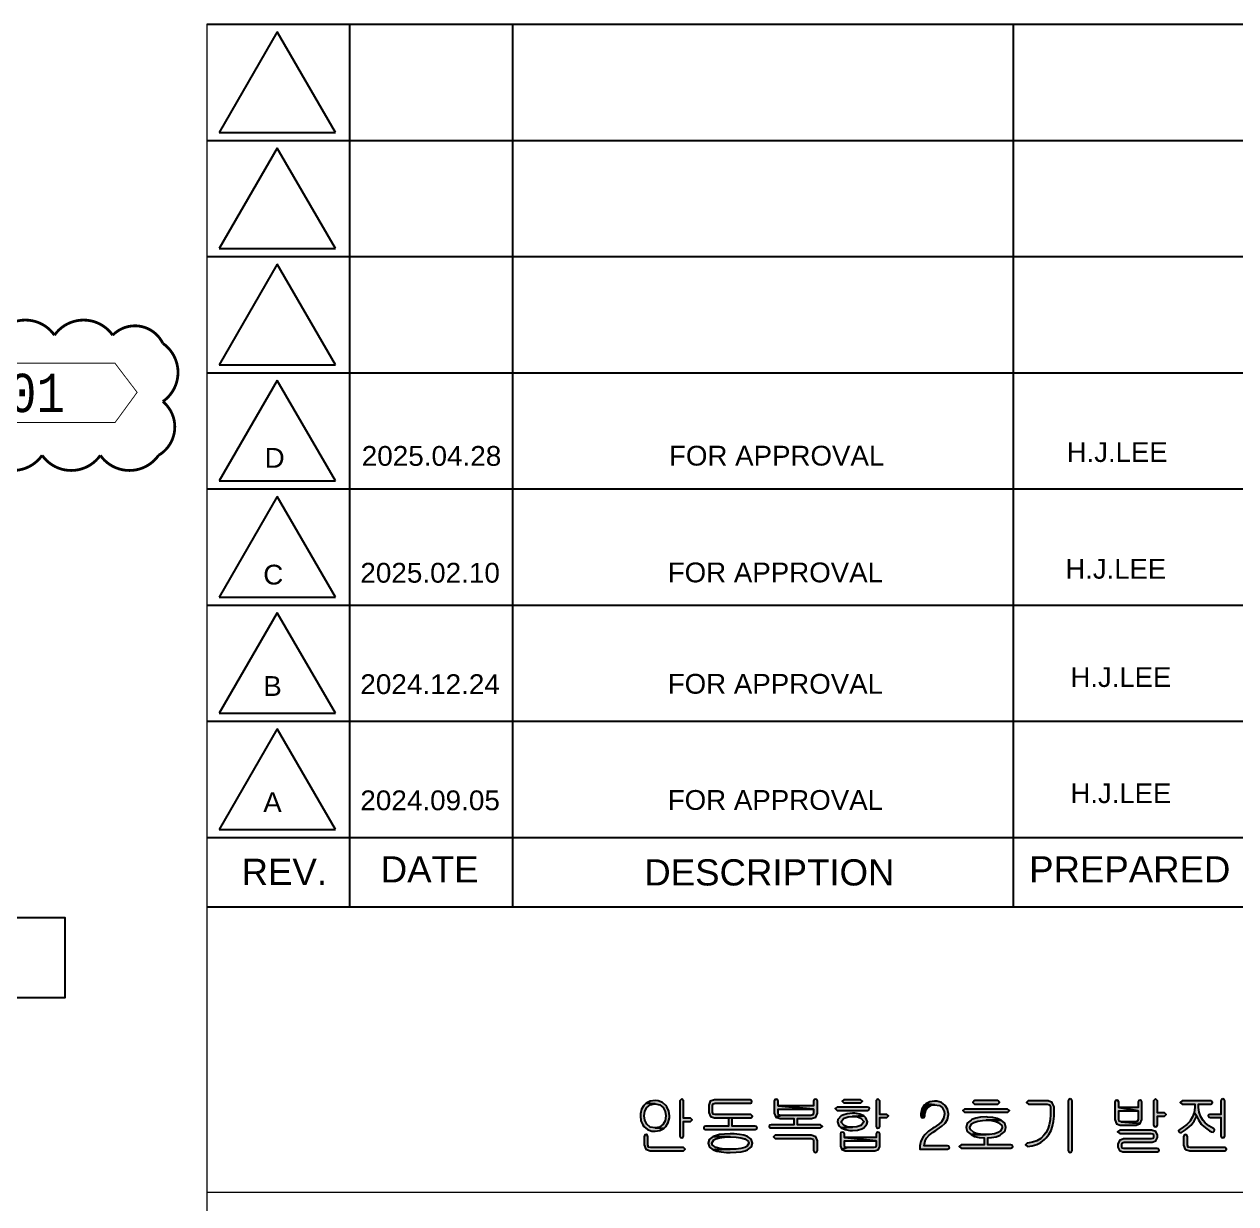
# Model space of a CAD drawing. Header units: inches. Extents: x 947 to 1788, y 0 to 594.
# Drawn here: x 1597.9 to 1701.9, y 109 to 210.4 of the extents above; entities that cross this region are included whole.
import ezdxf
from ezdxf.enums import TextEntityAlignment as Align

# ---------------------------------------------------------------- set-up
doc = ezdxf.new("R2010")
doc.units = ezdxf.units.IN
doc.header["$MEASUREMENT"] = 0
for name, color, linetype in [('2', 2, 'Continuous'), ('BG 0 -1', 7, 'Continuous'), ('BG 09.title block', 7, 'Continuous'), ('BG Default', 7, 'Continuous'), ('FRAME', 7, 'Continuous'), ('ISO-TEXT', 7, 'Continuous'), ('Rev.4', 6, 'Continuous')]:
    doc.layers.add(name, color=color, linetype=linetype)
doc.styles.add('Arial', font='arial.ttf')
doc.styles.add('MONOTXT', font='MONOTXT.shx', dxfattribs={"width": 0.8})

msp = doc.modelspace()

# ---------------------------------------------------------------- hatches: boundary and pattern name
at = {"layer": 'BG Default', "linetype": 'ByBlock'}
for points in [[(1652.04, 115.55), (1651.63, 115.63), (1651.33, 115.87), (1651.33, 115.87), (1651.15, 116.22), (1651.1, 116.58), (1651.17, 117), (1651.33, 117.3), (1651.63, 117.55), (1652.03, 117.63), (1652.04, 117.63), (1651.27, 117.67), (1651.08, 117.49), (1650.88, 117.16), (1650.78, 116.76), (1650.78, 116.58), (1650.83, 116.17), (1650.99, 115.81), (1651.08, 115.68), (1651.38, 115.43), (1651.76, 115.29), (1652.04, 115.27), (1652.45, 115.33), (1652.79, 115.51)], [(1665.65, 117.18), (1665.65, 116.84), (1665.59, 116.68), (1665.41, 116.63), (1662.82, 116.63), (1662.41, 116.48), (1662.78, 116.36), (1663.96, 116.36), (1663.96, 115.83), (1662, 115.83), (1661.87, 115.79), (1661.83, 115.69), (1661.86, 115.6), (1661.96, 115.56), (1666.26, 115.56), (1666.42, 115.69), (1666.25, 115.83), (1664.28, 115.83), (1664.28, 116.36), (1665.49, 116.36), (1665.84, 116.48), (1665.98, 116.81), (1665.98, 117.87), (1665.93, 118), (1665.82, 118.04), (1665.7, 117.99), (1665.65, 117.87), (1665.65, 117.46), (1662.6, 117.46)], [(1662.82, 116.63), (1662.65, 116.68), (1662.6, 116.84), (1662.6, 117.18), (1665.65, 117.18), (1662.6, 117.46), (1662.6, 117.86), (1662.55, 117.99), (1662.44, 118.03), (1662.32, 117.99), (1662.27, 117.86), (1662.27, 116.81), (1662.41, 116.48)], [(1676.05, 117.55), (1676.46, 117.47), (1676.69, 117.31), (1676.87, 116.96), (1676.9, 116.76), (1676.82, 116.36), (1676.64, 116.07), (1676.41, 115.87), (1676.02, 115.59), (1675.91, 115.53), (1675.53, 115.27), (1675.23, 114.99), (1675.06, 114.78), (1674.88, 114.42), (1674.79, 114.03), (1674.77, 113.72), (1677.17, 113.72), (1677.28, 113.78), (1677.32, 113.88), (1677.28, 113.99), (1677.17, 114.03), (1675.14, 114.03), (1675.23, 114.45), (1675.35, 114.68), (1675.58, 114.93), (1675.93, 115.19), (1676.15, 115.34), (1676.26, 115.42), (1676.68, 115.7), (1676.94, 115.93), (1676.97, 115.96), (1677.16, 116.28), (1677.24, 116.7), (1677.24, 116.76), (1677.17, 117.16), (1676.96, 117.49), (1676.94, 117.52), (1676.63, 117.74), (1676.24, 117.85), (1676.05, 117.86), (1675.63, 117.8), (1675.29, 117.63)], [(1675.29, 117.63), (1675.16, 117.52), (1674.95, 117.18), (1674.87, 116.78), (1674.87, 116.76), (1674.87, 116.61), (1674.93, 116.46), (1675.04, 116.42), (1675.16, 116.46), (1675.22, 116.6), (1675.22, 116.76), (1675.32, 117.15), (1675.43, 117.31), (1675.75, 117.51), (1676.05, 117.55)], [(1693.54, 117.02), (1691.86, 117.31), (1691.86, 117.77), (1691.8, 117.9), (1691.69, 117.95), (1691.58, 117.9), (1691.53, 117.76), (1691.53, 116.27), (1691.67, 115.92), (1692, 115.8), (1693.37, 115.8), (1693.71, 115.93), (1692.08, 116.08), (1691.91, 116.14), (1691.86, 116.3), (1691.86, 117.02)], [(1669, 115.61), (1668.55, 115.66), (1668.27, 115.76), (1668.02, 116.05), (1668.02, 116.07), (1668.23, 116.37), (1668.27, 116.4), (1668.62, 116.51), (1669, 116.54), (1669.96, 116.58), (1669.62, 116.74), (1669.2, 116.81), (1669, 116.82), (1668.54, 116.78), (1668.17, 116.66), (1668.02, 116.58), (1667.74, 116.28), (1667.7, 116.07), (1667.83, 115.73), (1668.02, 115.57)], [(1668.02, 115.57), (1668.36, 115.41), (1668.77, 115.34), (1669, 115.33), (1669.44, 115.37), (1669.81, 115.48), (1669.96, 115.57), (1670.24, 115.87), (1670.28, 116.07), (1670.15, 116.42), (1669.96, 116.58), (1669, 116.54), (1669.44, 116.5), (1669.71, 116.4), (1669.96, 116.1), (1669.96, 116.07), (1669.74, 115.77), (1669.71, 115.76), (1669.36, 115.64), (1669, 115.61)], [(1698.34, 116.89), (1698.21, 116.51), (1698, 116.17), (1697.99, 116.15), (1697.72, 115.86), (1697.4, 115.61), (1697.1, 115.43), (1697.01, 115.33), (1697.02, 115.22), (1697.12, 115.15), (1697.24, 115.17), (1697.6, 115.38), (1697.91, 115.64), (1698.07, 115.79), (1698.34, 116.14), (1698.51, 116.49), (1698.54, 116.58)], [(1680.94, 116.21), (1680.94, 116.18), (1681.32, 116.1), (1681.51, 116.03), (1681.82, 115.77), (1681.86, 115.6), (1681.7, 115.29), (1681.51, 115.17), (1681.18, 115.06), (1680.76, 114.99), (1680.47, 114.98), (1679.18, 114.98), (1679.49, 114.83), (1679.89, 114.74), (1680.3, 114.7), (1680.3, 114.11), (1678.33, 114.11), (1678.17, 113.97), (1678.32, 113.83), (1682.61, 113.83), (1682.72, 113.88), (1682.76, 113.97), (1682.72, 114.07), (1682.59, 114.11), (1680.62, 114.11), (1680.62, 114.7), (1680.94, 114.72), (1681.34, 114.8), (1681.68, 114.93), (1681.75, 114.98), (1682.07, 115.25), (1682.18, 115.59), (1682.18, 115.6), (1682.07, 115.95), (1681.76, 116.22)], [(1680.47, 116.21), (1681.76, 116.22), (1681.75, 116.22), (1681.43, 116.37), (1681.04, 116.46), (1680.58, 116.49), (1680.47, 116.5), (1679.99, 116.47), (1679.59, 116.39), (1679.25, 116.27), (1679.18, 116.22), (1678.86, 115.95), (1678.75, 115.6), (1678.86, 115.26), (1679.18, 114.98), (1680.47, 114.98), (1679.99, 115.01), (1679.61, 115.09), (1679.42, 115.17), (1679.11, 115.44), (1679.08, 115.6), (1679.23, 115.92), (1679.42, 116.03), (1679.75, 116.15), (1680.17, 116.2)], [(1657.03, 114.82), (1656.7, 114.57), (1656.59, 114.24), (1656.71, 113.91), (1657.03, 113.67), (1658.5, 113.72), (1658.01, 113.73), (1657.6, 113.79), (1657.28, 113.87), (1657.27, 113.87), (1656.94, 114.1), (1656.91, 114.24), (1657.08, 114.54), (1657.27, 114.63), (1657.59, 114.71), (1658, 114.76), (1658.5, 114.78), (1658.5, 114.78)], [(1671.03, 114.44), (1668.3, 114.72), (1668.3, 115.04), (1668.24, 115.16), (1668.13, 115.2), (1668.01, 115.16), (1667.97, 115.04), (1667.97, 113.99), (1668.07, 113.69), (1668.5, 113.86), (1668.33, 113.91), (1668.3, 114.05), (1668.3, 114.44)]]:
    msp.add_hatch(color=3, dxfattribs=at).paths.add_polyline_path(points)
at = {"layer": 'BG Default', "linetype": 'Continuous'}
for points in [[(1652.04, 117.9), (1651.62, 117.85), (1651.27, 117.67), (1652.04, 117.63), (1652.44, 117.55), (1652.73, 117.3), (1652.91, 116.96), (1652.96, 116.58), (1652.9, 116.17), (1652.73, 115.87), (1652.43, 115.63), (1652.04, 115.55), (1652.79, 115.51), (1652.96, 115.68), (1653.17, 116.01), (1653.27, 116.41), (1653.28, 116.58), (1653.23, 117), (1653.06, 117.36), (1652.96, 117.49), (1652.67, 117.75), (1652.3, 117.88)], [(1654.33, 118.05), (1654.16, 117.89), (1654.16, 114.86), (1654.22, 114.74), (1654.33, 114.69), (1654.44, 114.74), (1654.49, 114.86), (1654.49, 116.11), (1655.09, 116.11), (1655.23, 116.25), (1655.09, 116.39), (1654.49, 116.39), (1654.49, 117.89)], [(1660.21, 117.96), (1657.15, 117.96), (1656.78, 117.84), (1656.65, 117.52), (1656.65, 116.88), (1656.79, 116.54), (1657.16, 116.42), (1657.19, 116.42), (1658.46, 116.42), (1658.34, 116.3), (1658.34, 115.71), (1656.38, 115.71), (1656.25, 115.67), (1656.22, 115.57), (1656.24, 115.47), (1656.33, 115.43), (1660.64, 115.43), (1660.76, 115.47), (1660.8, 115.57), (1660.76, 115.67), (1660.64, 115.71), (1658.66, 115.71), (1658.66, 116.32), (1658.54, 116.42), (1660.29, 116.42), (1660.42, 116.56), (1660.28, 116.7), (1657.2, 116.7), (1657.03, 116.75), (1656.98, 116.9), (1656.98, 117.49), (1657.03, 117.63), (1657.21, 117.67), (1660.24, 117.67), (1660.33, 117.72), (1660.36, 117.82), (1660.32, 117.92)], [(1669.69, 117.98), (1668.26, 117.98), (1668.11, 117.85), (1668.26, 117.7), (1669.71, 117.7), (1669.85, 117.85)], [(1671.18, 118.05), (1671.03, 117.89), (1671.03, 115.69), (1671.08, 115.57), (1671.18, 115.53), (1671.29, 115.57), (1671.35, 115.69), (1671.35, 116.44), (1671.95, 116.44), (1672.09, 116.58), (1671.95, 116.72), (1671.35, 116.72), (1671.35, 117.89)], [(1681.47, 117.9), (1679.48, 117.9), (1679.32, 117.75), (1679.48, 117.61), (1681.48, 117.61), (1681.61, 117.75)], [(1685.72, 117.87), (1684.09, 117.87), (1683.95, 117.74), (1684.1, 117.6), (1685.73, 117.6), (1685.93, 117.54), (1685.99, 117.36), (1685.99, 116.72), (1685.97, 116.25), (1685.9, 115.83), (1685.77, 115.46), (1685.6, 115.13), (1685.44, 114.92), (1685.17, 114.66), (1684.84, 114.46), (1684.45, 114.32), (1684.02, 114.24), (1684, 114.24), (1683.85, 114.09), (1684.02, 113.96), (1684.44, 114.01), (1684.83, 114.13), (1685.18, 114.31), (1685.49, 114.55), (1685.64, 114.71), (1685.87, 115), (1686.05, 115.34), (1686.18, 115.71), (1686.26, 116.12), (1686.31, 116.56), (1686.31, 116.71), (1686.31, 117.36), (1686.16, 117.72), (1686.15, 117.74), (1685.79, 117.87)], [(1687.69, 118.05), (1687.58, 118.01), (1687.52, 117.89), (1687.52, 113.62), (1687.58, 113.49), (1687.69, 113.45), (1687.8, 113.49), (1687.85, 113.62), (1687.85, 117.89), (1687.8, 118.01)], [(1693.69, 117.95), (1693.58, 117.9), (1693.54, 117.79), (1693.54, 117.31), (1691.86, 117.31), (1693.54, 117.02), (1693.54, 116.3), (1693.47, 116.14), (1693.27, 116.08), (1692.08, 116.08), (1693.71, 115.93), (1693.85, 116.27), (1693.85, 117.79), (1693.8, 117.9)], [(1695.02, 118.05), (1694.85, 117.89), (1694.85, 115.81), (1694.91, 115.69), (1695.02, 115.66), (1695.13, 115.69), (1695.18, 115.81), (1695.18, 116.56), (1695.78, 116.56), (1695.93, 116.71), (1695.78, 116.85), (1695.18, 116.85), (1695.18, 117.89)], [(1699.79, 117.87), (1697.31, 117.87), (1697.15, 117.74), (1697.3, 117.6), (1698.39, 117.6), (1698.39, 117.3), (1698.34, 116.89), (1698.54, 116.58), (1698.7, 116.25), (1698.95, 115.89), (1699.01, 115.83), (1699.31, 115.56), (1699.65, 115.31), (1699.82, 115.22), (1699.98, 115.19), (1700.07, 115.28), (1700.09, 115.39), (1700, 115.5), (1699.61, 115.73), (1699.3, 115.98), (1699.12, 116.18), (1698.9, 116.52), (1698.76, 116.9), (1698.71, 117.3), (1698.71, 117.31), (1698.71, 117.6), (1699.79, 117.6), (1699.93, 117.74)], [(1700.8, 118.05), (1700.68, 118), (1700.64, 117.89), (1700.64, 116.72), (1699.69, 116.72), (1699.59, 116.68), (1699.54, 116.58), (1699.59, 116.49), (1699.72, 116.45), (1700.64, 116.45), (1700.64, 114.87), (1700.68, 114.74), (1700.8, 114.69), (1700.91, 114.74), (1700.97, 114.87), (1700.97, 117.89), (1700.91, 118)], [(1670.28, 117.35), (1667.67, 117.35), (1667.51, 117.21), (1667.67, 117.06), (1670.29, 117.06), (1670.4, 117.11), (1670.45, 117.21), (1670.4, 117.31)], [(1682.32, 117.18), (1678.61, 117.18), (1678.46, 117.05), (1678.61, 116.9), (1682.34, 116.9), (1682.47, 117.05)], [(1651.27, 115), (1651.16, 114.95), (1651.11, 114.8), (1651.11, 114.09), (1651.25, 113.72), (1651.61, 113.59), (1651.65, 113.59), (1654.49, 113.59), (1654.64, 113.72), (1654.49, 113.86), (1651.69, 113.86), (1651.48, 113.91), (1651.43, 114.11), (1651.43, 114.8), (1651.37, 114.95)], [(1658.5, 115.05), (1658.01, 115.03), (1657.58, 114.98), (1657.22, 114.89), (1657.03, 114.82), (1658.5, 114.78), (1659.01, 114.76), (1659.42, 114.71), (1659.73, 114.63), (1659.74, 114.63), (1660.07, 114.39), (1660.1, 114.24), (1659.93, 113.96), (1659.74, 113.87), (1659.42, 113.79), (1659.01, 113.74), (1658.51, 113.72), (1658.5, 113.72), (1657.03, 113.67), (1657.34, 113.56), (1657.72, 113.49), (1658.18, 113.45), (1658.5, 113.44), (1659, 113.46), (1659.43, 113.51), (1659.79, 113.59), (1659.98, 113.67), (1660.31, 113.92), (1660.42, 114.24), (1660.3, 114.58), (1659.98, 114.82), (1659.67, 114.93), (1659.29, 115), (1658.83, 115.04)], [(1665.43, 114.92), (1662.36, 114.92), (1662.21, 114.78), (1662.36, 114.64), (1665.43, 114.64), (1665.61, 114.59), (1665.65, 114.44), (1665.65, 113.62), (1665.7, 113.49), (1665.82, 113.45), (1665.93, 113.49), (1665.98, 113.62), (1665.98, 114.46), (1665.84, 114.8), (1665.46, 114.92)], [(1671.18, 115.2), (1671.08, 115.16), (1671.03, 115.04), (1671.03, 114.72), (1668.3, 114.72), (1671.03, 114.44), (1671.03, 114.04), (1670.98, 113.9), (1670.82, 113.86), (1668.5, 113.86), (1668.07, 113.69), (1668.37, 113.59), (1670.91, 113.59), (1671.24, 113.69), (1671.35, 113.97), (1671.35, 115.04), (1671.29, 115.16)], [(1694.69, 115.36), (1691.95, 115.36), (1691.77, 115.22), (1691.95, 115.08), (1694.64, 115.08), (1694.81, 115.04), (1694.85, 114.9), (1694.85, 114.75), (1694.8, 114.64), (1694.64, 114.61), (1692.27, 114.61), (1691.92, 114.48), (1691.8, 114.17), (1691.8, 113.89), (1691.92, 113.61), (1692.21, 113.51), (1695.18, 113.51), (1695.3, 113.56), (1695.33, 113.65), (1695.29, 113.75), (1695.17, 113.79), (1692.31, 113.79), (1692.17, 113.82), (1692.12, 113.94), (1692.12, 114.14), (1692.17, 114.28), (1692.32, 114.33), (1694.74, 114.33), (1695.06, 114.44), (1695.18, 114.72), (1695.18, 114.94), (1695.05, 115.25)], [(1697.61, 114.98), (1697.49, 114.94), (1697.43, 114.8), (1697.43, 114.07), (1697.58, 113.71), (1697.59, 113.7), (1697.97, 113.59), (1697.98, 113.59), (1700.99, 113.59), (1701.13, 113.72), (1700.99, 113.86), (1698.03, 113.86), (1697.82, 113.91), (1697.77, 114.11), (1697.77, 114.8), (1697.71, 114.94)]]:
    msp.add_hatch(color=3, dxfattribs=at).paths.add_polyline_path(points)

# ---------------------------------------------------------------- linework, layer by layer
at = {"layer": '2', "color": 2}
msp.add_lwpolyline([(1569.02, 133.63), (1601.36, 133.63), (1601.36, 126.74), (1569.02, 126.74)], close=True, dxfattribs=at)
at = {"layer": 'BG 0 -1', "color": 7, "linetype": 'Continuous', "lineweight": 9}
for p, q in [((1613.54, 210.38), (1613.54, 18.11)), ((1613.54, 110.04), (1762.81, 110.04))]:
    msp.add_line(p, q, dxfattribs=at)
at = {"layer": 'BG 0 -1', "color": 3, "linetype": 'Continuous', "lineweight": 25}
for points in [[(1651.27, 117.67), (1651.08, 117.49), (1650.88, 117.16), (1650.78, 116.76), (1650.78, 116.58), (1650.83, 116.17), (1650.99, 115.81), (1651.08, 115.68), (1651.38, 115.43), (1651.76, 115.29), (1652.04, 115.27), (1652.45, 115.33), (1652.79, 115.51), (1652.04, 115.55), (1651.63, 115.63), (1651.33, 115.87), (1651.33, 115.87), (1651.15, 116.22), (1651.1, 116.58), (1651.17, 117), (1651.33, 117.3), (1651.63, 117.55), (1652.03, 117.63), (1652.04, 117.63)], [(1665.82, 118.04), (1665.7, 117.99), (1665.65, 117.87), (1665.65, 117.46), (1662.6, 117.46), (1665.65, 117.18), (1665.65, 116.84), (1665.59, 116.68), (1665.41, 116.63), (1662.82, 116.63), (1662.41, 116.48), (1662.78, 116.36), (1663.96, 116.36), (1663.96, 115.83), (1662, 115.83), (1661.87, 115.79), (1661.83, 115.69), (1661.86, 115.6), (1661.96, 115.56), (1666.26, 115.56), (1666.42, 115.69), (1666.25, 115.83), (1664.28, 115.83), (1664.28, 116.36), (1665.49, 116.36), (1665.84, 116.48), (1665.98, 116.81), (1665.98, 117.87), (1665.93, 118)], [(1662.44, 118.03), (1662.32, 117.99), (1662.27, 117.86), (1662.27, 116.81), (1662.41, 116.48), (1662.82, 116.63), (1662.65, 116.68), (1662.6, 116.84), (1662.6, 117.18), (1665.65, 117.18), (1662.6, 117.46), (1662.6, 117.86), (1662.55, 117.99)], [(1676.05, 117.86), (1675.63, 117.8), (1675.29, 117.63), (1676.05, 117.55), (1676.46, 117.47), (1676.69, 117.31), (1676.87, 116.96), (1676.9, 116.76), (1676.82, 116.36), (1676.64, 116.07), (1676.41, 115.87), (1676.02, 115.59), (1675.91, 115.53), (1675.53, 115.27), (1675.23, 114.99), (1675.06, 114.78), (1674.88, 114.42), (1674.79, 114.03), (1674.77, 113.72), (1677.17, 113.72), (1677.28, 113.78), (1677.32, 113.88), (1677.28, 113.99), (1677.17, 114.03), (1675.14, 114.03), (1675.23, 114.45), (1675.35, 114.68), (1675.58, 114.93), (1675.93, 115.19), (1676.15, 115.34), (1676.26, 115.42), (1676.68, 115.7), (1676.94, 115.93), (1676.97, 115.96), (1677.16, 116.28), (1677.24, 116.7), (1677.24, 116.76), (1677.17, 117.16), (1676.96, 117.49), (1676.94, 117.52), (1676.63, 117.74), (1676.24, 117.85)], [(1675.29, 117.63), (1675.16, 117.52), (1674.95, 117.18), (1674.87, 116.78), (1674.87, 116.76), (1674.87, 116.61), (1674.93, 116.46), (1675.04, 116.42), (1675.16, 116.46), (1675.22, 116.6), (1675.22, 116.76), (1675.32, 117.15), (1675.43, 117.31), (1675.75, 117.51), (1676.05, 117.55)], [(1691.69, 117.95), (1691.58, 117.9), (1691.53, 117.76), (1691.53, 116.27), (1691.67, 115.92), (1692, 115.8), (1693.37, 115.8), (1693.71, 115.93), (1692.08, 116.08), (1691.91, 116.14), (1691.86, 116.3), (1691.86, 117.02), (1693.54, 117.02), (1691.86, 117.31), (1691.86, 117.77), (1691.8, 117.9)], [(1669, 116.82), (1668.54, 116.78), (1668.17, 116.66), (1668.02, 116.58), (1667.74, 116.28), (1667.7, 116.07), (1667.83, 115.73), (1668.02, 115.57), (1669, 115.61), (1668.55, 115.66), (1668.27, 115.76), (1668.02, 116.05), (1668.02, 116.07), (1668.23, 116.37), (1668.27, 116.4), (1668.62, 116.51), (1669, 116.54), (1669.96, 116.58), (1669.62, 116.74), (1669.2, 116.81)], [(1669.96, 116.58), (1669, 116.54), (1669.44, 116.5), (1669.71, 116.4), (1669.96, 116.1), (1669.96, 116.07), (1669.74, 115.77), (1669.71, 115.76), (1669.36, 115.64), (1669, 115.61), (1668.02, 115.57), (1668.36, 115.41), (1668.77, 115.34), (1669, 115.33), (1669.44, 115.37), (1669.81, 115.48), (1669.96, 115.57), (1670.24, 115.87), (1670.28, 116.07), (1670.15, 116.42)], [(1698.34, 116.89), (1698.21, 116.51), (1698, 116.17), (1697.99, 116.15), (1697.72, 115.86), (1697.4, 115.61), (1697.1, 115.43), (1697.01, 115.33), (1697.02, 115.22), (1697.12, 115.15), (1697.24, 115.17), (1697.6, 115.38), (1697.91, 115.64), (1698.07, 115.79), (1698.34, 116.14), (1698.51, 116.49), (1698.54, 116.58)], [(1681.76, 116.22), (1680.47, 116.21), (1680.94, 116.18), (1681.32, 116.1), (1681.51, 116.03), (1681.82, 115.77), (1681.86, 115.6), (1681.7, 115.29), (1681.51, 115.17), (1681.18, 115.06), (1680.76, 114.99), (1680.47, 114.98), (1679.18, 114.98), (1679.49, 114.83), (1679.89, 114.74), (1680.3, 114.7), (1680.3, 114.11), (1678.33, 114.11), (1678.17, 113.97), (1678.32, 113.83), (1682.61, 113.83), (1682.72, 113.88), (1682.76, 113.97), (1682.72, 114.07), (1682.59, 114.11), (1680.62, 114.11), (1680.62, 114.7), (1680.94, 114.72), (1681.34, 114.8), (1681.68, 114.93), (1681.75, 114.98), (1682.07, 115.25), (1682.18, 115.59), (1682.18, 115.6), (1682.07, 115.95)], [(1680.47, 116.5), (1679.99, 116.47), (1679.59, 116.39), (1679.25, 116.27), (1679.18, 116.22), (1678.86, 115.95), (1678.75, 115.6), (1678.86, 115.26), (1679.18, 114.98), (1680.47, 114.98), (1679.99, 115.01), (1679.61, 115.09), (1679.42, 115.17), (1679.11, 115.44), (1679.08, 115.6), (1679.23, 115.92), (1679.42, 116.03), (1679.75, 116.15), (1680.17, 116.2), (1680.47, 116.21), (1681.76, 116.22), (1681.75, 116.22), (1681.43, 116.37), (1681.04, 116.46), (1680.58, 116.49)], [(1657.03, 114.82), (1656.7, 114.57), (1656.59, 114.24), (1656.71, 113.91), (1657.03, 113.67), (1658.5, 113.72), (1658.01, 113.73), (1657.6, 113.79), (1657.28, 113.87), (1657.27, 113.87), (1656.94, 114.1), (1656.91, 114.24), (1657.08, 114.54), (1657.27, 114.63), (1657.59, 114.71), (1658, 114.76), (1658.5, 114.78), (1658.5, 114.78)], [(1668.13, 115.2), (1668.01, 115.16), (1667.97, 115.04), (1667.97, 113.99), (1668.07, 113.69), (1668.5, 113.86), (1668.33, 113.91), (1668.3, 114.05), (1668.3, 114.44), (1671.03, 114.44), (1668.3, 114.72), (1668.3, 115.04), (1668.24, 115.16)]]:
    msp.add_lwpolyline(points, close=True, dxfattribs=at)
at = {"layer": 'BG 09.title block', "color": 7, "linetype": 'Continuous', "lineweight": 25}
for p, q in [((1613.54, 210.38), (1762.81, 210.38)), ((1625.81, 210.38), (1625.81, 134.53)), ((1639.81, 210.38), (1639.81, 134.53)), ((1682.81, 210.38), (1682.81, 134.53)), ((1619.6, 209.72), (1614.6, 201.08)), ((1624.6, 201.08), (1619.6, 209.72)), ((1614.6, 201.08), (1624.6, 201.08)), ((1613.54, 200.4), (1762.81, 200.4)), ((1619.6, 199.74), (1614.6, 191.1)), ((1624.6, 191.1), (1619.6, 199.74)), ((1613.54, 190.42), (1762.81, 190.42)), ((1614.6, 191.1), (1624.6, 191.1)), ((1619.6, 189.76), (1614.6, 181.12)), ((1624.6, 181.12), (1619.6, 189.76)), ((1614.6, 181.12), (1624.6, 181.12)), ((1613.54, 180.44), (1762.81, 180.44)), ((1619.6, 179.78), (1614.6, 171.14)), ((1624.6, 171.14), (1619.6, 179.78)), ((1614.6, 171.14), (1624.6, 171.14)), ((1613.54, 170.46), (1762.81, 170.46)), ((1619.6, 169.8), (1614.6, 161.16)), ((1624.6, 161.16), (1619.6, 169.8)), ((1613.54, 160.48), (1762.81, 160.48)), ((1614.6, 161.16), (1624.6, 161.16)), ((1619.6, 159.82), (1614.6, 151.18)), ((1624.6, 151.18), (1619.6, 159.82)), ((1624.6, 151.18), (1619.6, 159.82)), ((1614.6, 151.18), (1624.6, 151.18)), ((1613.54, 150.5), (1762.81, 150.5)), ((1619.6, 149.84), (1614.6, 141.2)), ((1624.6, 141.2), (1619.6, 149.84)), ((1613.54, 140.52), (1762.81, 140.52)), ((1614.6, 141.2), (1624.6, 141.2)), ((1762.81, 134.53), (1613.54, 134.53))]:
    msp.add_line(p, q, dxfattribs=at)
at = {"layer": 'BG Default', "color": 7, "linetype": 'Continuous', "lineweight": 0}
for points in [[(1652.04, 115.55), (1651.63, 115.63), (1651.33, 115.87), (1651.33, 115.87), (1651.15, 116.22), (1651.1, 116.58), (1651.17, 117), (1651.33, 117.3), (1651.63, 117.55), (1652.03, 117.63), (1652.04, 117.63), (1651.27, 117.67), (1651.08, 117.49), (1650.88, 117.16), (1650.78, 116.76), (1650.78, 116.58), (1650.83, 116.17), (1650.99, 115.81), (1651.08, 115.68), (1651.38, 115.43), (1651.76, 115.29), (1652.04, 115.27), (1652.45, 115.33), (1652.79, 115.51)], [(1665.65, 117.18), (1665.65, 116.84), (1665.59, 116.68), (1665.41, 116.63), (1662.82, 116.63), (1662.41, 116.48), (1662.78, 116.36), (1663.96, 116.36), (1663.96, 115.83), (1662, 115.83), (1661.87, 115.79), (1661.83, 115.69), (1661.86, 115.6), (1661.96, 115.56), (1666.26, 115.56), (1666.42, 115.69), (1666.25, 115.83), (1664.28, 115.83), (1664.28, 116.36), (1665.49, 116.36), (1665.84, 116.48), (1665.98, 116.81), (1665.98, 117.87), (1665.93, 118), (1665.82, 118.04), (1665.7, 117.99), (1665.65, 117.87), (1665.65, 117.46), (1662.6, 117.46)], [(1662.82, 116.63), (1662.65, 116.68), (1662.6, 116.84), (1662.6, 117.18), (1665.65, 117.18), (1662.6, 117.46), (1662.6, 117.86), (1662.55, 117.99), (1662.44, 118.03), (1662.32, 117.99), (1662.27, 117.86), (1662.27, 116.81), (1662.41, 116.48)], [(1676.05, 117.55), (1676.46, 117.47), (1676.69, 117.31), (1676.87, 116.96), (1676.9, 116.76), (1676.82, 116.36), (1676.64, 116.07), (1676.41, 115.87), (1676.02, 115.59), (1675.91, 115.53), (1675.53, 115.27), (1675.23, 114.99), (1675.06, 114.78), (1674.88, 114.42), (1674.79, 114.03), (1674.77, 113.72), (1677.17, 113.72), (1677.28, 113.78), (1677.32, 113.88), (1677.28, 113.99), (1677.17, 114.03), (1675.14, 114.03), (1675.23, 114.45), (1675.35, 114.68), (1675.58, 114.93), (1675.93, 115.19), (1676.15, 115.34), (1676.26, 115.42), (1676.68, 115.7), (1676.94, 115.93), (1676.97, 115.96), (1677.16, 116.28), (1677.24, 116.7), (1677.24, 116.76), (1677.17, 117.16), (1676.96, 117.49), (1676.94, 117.52), (1676.63, 117.74), (1676.24, 117.85), (1676.05, 117.86), (1675.63, 117.8), (1675.29, 117.63)], [(1675.29, 117.63), (1675.16, 117.52), (1674.95, 117.18), (1674.87, 116.78), (1674.87, 116.76), (1674.87, 116.61), (1674.93, 116.46), (1675.04, 116.42), (1675.16, 116.46), (1675.22, 116.6), (1675.22, 116.76), (1675.32, 117.15), (1675.43, 117.31), (1675.75, 117.51), (1676.05, 117.55)], [(1693.54, 117.02), (1691.86, 117.31), (1691.86, 117.77), (1691.8, 117.9), (1691.69, 117.95), (1691.58, 117.9), (1691.53, 117.76), (1691.53, 116.27), (1691.67, 115.92), (1692, 115.8), (1693.37, 115.8), (1693.71, 115.93), (1692.08, 116.08), (1691.91, 116.14), (1691.86, 116.3), (1691.86, 117.02)], [(1669, 115.61), (1668.55, 115.66), (1668.27, 115.76), (1668.02, 116.05), (1668.02, 116.07), (1668.23, 116.37), (1668.27, 116.4), (1668.62, 116.51), (1669, 116.54), (1669.96, 116.58), (1669.62, 116.74), (1669.2, 116.81), (1669, 116.82), (1668.54, 116.78), (1668.17, 116.66), (1668.02, 116.58), (1667.74, 116.28), (1667.7, 116.07), (1667.83, 115.73), (1668.02, 115.57)], [(1668.02, 115.57), (1668.36, 115.41), (1668.77, 115.34), (1669, 115.33), (1669.44, 115.37), (1669.81, 115.48), (1669.96, 115.57), (1670.24, 115.87), (1670.28, 116.07), (1670.15, 116.42), (1669.96, 116.58), (1669, 116.54), (1669.44, 116.5), (1669.71, 116.4), (1669.96, 116.1), (1669.96, 116.07), (1669.74, 115.77), (1669.71, 115.76), (1669.36, 115.64), (1669, 115.61)], [(1698.34, 116.89), (1698.21, 116.51), (1698, 116.17), (1697.99, 116.15), (1697.72, 115.86), (1697.4, 115.61), (1697.1, 115.43), (1697.01, 115.33), (1697.02, 115.22), (1697.12, 115.15), (1697.24, 115.17), (1697.6, 115.38), (1697.91, 115.64), (1698.07, 115.79), (1698.34, 116.14), (1698.51, 116.49), (1698.54, 116.58)], [(1680.94, 116.21), (1680.94, 116.18), (1681.32, 116.1), (1681.51, 116.03), (1681.82, 115.77), (1681.86, 115.6), (1681.7, 115.29), (1681.51, 115.17), (1681.18, 115.06), (1680.76, 114.99), (1680.47, 114.98), (1679.18, 114.98), (1679.49, 114.83), (1679.89, 114.74), (1680.3, 114.7), (1680.3, 114.11), (1678.33, 114.11), (1678.17, 113.97), (1678.32, 113.83), (1682.61, 113.83), (1682.72, 113.88), (1682.76, 113.97), (1682.72, 114.07), (1682.59, 114.11), (1680.62, 114.11), (1680.62, 114.7), (1680.94, 114.72), (1681.34, 114.8), (1681.68, 114.93), (1681.75, 114.98), (1682.07, 115.25), (1682.18, 115.59), (1682.18, 115.6), (1682.07, 115.95), (1681.76, 116.22)], [(1680.47, 116.21), (1681.76, 116.22), (1681.75, 116.22), (1681.43, 116.37), (1681.04, 116.46), (1680.58, 116.49), (1680.47, 116.5), (1679.99, 116.47), (1679.59, 116.39), (1679.25, 116.27), (1679.18, 116.22), (1678.86, 115.95), (1678.75, 115.6), (1678.86, 115.26), (1679.18, 114.98), (1680.47, 114.98), (1679.99, 115.01), (1679.61, 115.09), (1679.42, 115.17), (1679.11, 115.44), (1679.08, 115.6), (1679.23, 115.92), (1679.42, 116.03), (1679.75, 116.15), (1680.17, 116.2)], [(1657.03, 114.82), (1656.7, 114.57), (1656.59, 114.24), (1656.71, 113.91), (1657.03, 113.67), (1658.5, 113.72), (1658.01, 113.73), (1657.6, 113.79), (1657.28, 113.87), (1657.27, 113.87), (1656.94, 114.1), (1656.91, 114.24), (1657.08, 114.54), (1657.27, 114.63), (1657.59, 114.71), (1658, 114.76), (1658.5, 114.78), (1658.5, 114.78)], [(1671.03, 114.44), (1668.3, 114.72), (1668.3, 115.04), (1668.24, 115.16), (1668.13, 115.2), (1668.01, 115.16), (1667.97, 115.04), (1667.97, 113.99), (1668.07, 113.69), (1668.5, 113.86), (1668.33, 113.91), (1668.3, 114.05), (1668.3, 114.44)]]:
    msp.add_lwpolyline(points, close=True, dxfattribs=at)
at = {"layer": 'BG Default', "color": 3, "linetype": 'Continuous', "lineweight": 25}
for points in [[(1652.04, 117.9), (1651.62, 117.85), (1651.27, 117.67), (1652.04, 117.63), (1652.44, 117.55), (1652.73, 117.3), (1652.91, 116.96), (1652.96, 116.58), (1652.9, 116.17), (1652.73, 115.87), (1652.43, 115.63), (1652.04, 115.55), (1652.79, 115.51), (1652.96, 115.68), (1653.17, 116.01), (1653.27, 116.41), (1653.28, 116.58), (1653.23, 117), (1653.06, 117.36), (1652.96, 117.49), (1652.67, 117.75), (1652.3, 117.88)], [(1654.33, 118.05), (1654.16, 117.89), (1654.16, 114.86), (1654.22, 114.74), (1654.33, 114.69), (1654.44, 114.74), (1654.49, 114.86), (1654.49, 116.11), (1655.09, 116.11), (1655.23, 116.25), (1655.09, 116.39), (1654.49, 116.39), (1654.49, 117.89)], [(1660.21, 117.96), (1657.15, 117.96), (1656.78, 117.84), (1656.65, 117.52), (1656.65, 116.88), (1656.79, 116.54), (1657.16, 116.42), (1657.19, 116.42), (1658.46, 116.42), (1658.34, 116.3), (1658.34, 115.71), (1656.38, 115.71), (1656.25, 115.67), (1656.22, 115.57), (1656.24, 115.47), (1656.33, 115.43), (1660.64, 115.43), (1660.76, 115.47), (1660.8, 115.57), (1660.76, 115.67), (1660.64, 115.71), (1658.66, 115.71), (1658.66, 116.32), (1658.54, 116.42), (1660.29, 116.42), (1660.42, 116.56), (1660.28, 116.7), (1657.2, 116.7), (1657.03, 116.75), (1656.98, 116.9), (1656.98, 117.49), (1657.03, 117.63), (1657.21, 117.67), (1660.24, 117.67), (1660.33, 117.72), (1660.36, 117.82), (1660.32, 117.92)], [(1669.69, 117.98), (1668.26, 117.98), (1668.11, 117.85), (1668.26, 117.7), (1669.71, 117.7), (1669.85, 117.85)], [(1671.18, 118.05), (1671.03, 117.89), (1671.03, 115.69), (1671.08, 115.57), (1671.18, 115.53), (1671.29, 115.57), (1671.35, 115.69), (1671.35, 116.44), (1671.95, 116.44), (1672.09, 116.58), (1671.95, 116.72), (1671.35, 116.72), (1671.35, 117.89)], [(1681.47, 117.9), (1679.48, 117.9), (1679.32, 117.75), (1679.48, 117.61), (1681.48, 117.61), (1681.61, 117.75)], [(1685.72, 117.87), (1684.09, 117.87), (1683.95, 117.74), (1684.1, 117.6), (1685.73, 117.6), (1685.93, 117.54), (1685.99, 117.36), (1685.99, 116.72), (1685.97, 116.25), (1685.9, 115.83), (1685.77, 115.46), (1685.6, 115.13), (1685.44, 114.92), (1685.17, 114.66), (1684.84, 114.46), (1684.45, 114.32), (1684.02, 114.24), (1684, 114.24), (1683.85, 114.09), (1684.02, 113.96), (1684.44, 114.01), (1684.83, 114.13), (1685.18, 114.31), (1685.49, 114.55), (1685.64, 114.71), (1685.87, 115), (1686.05, 115.34), (1686.18, 115.71), (1686.26, 116.12), (1686.31, 116.56), (1686.31, 116.71), (1686.31, 117.36), (1686.16, 117.72), (1686.15, 117.74), (1685.79, 117.87)], [(1687.69, 118.05), (1687.58, 118.01), (1687.52, 117.89), (1687.52, 113.62), (1687.58, 113.49), (1687.69, 113.45), (1687.8, 113.49), (1687.85, 113.62), (1687.85, 117.89), (1687.8, 118.01)], [(1693.69, 117.95), (1693.58, 117.9), (1693.54, 117.79), (1693.54, 117.31), (1691.86, 117.31), (1693.54, 117.02), (1693.54, 116.3), (1693.47, 116.14), (1693.27, 116.08), (1692.08, 116.08), (1693.71, 115.93), (1693.85, 116.27), (1693.85, 117.79), (1693.8, 117.9)], [(1695.02, 118.05), (1694.85, 117.89), (1694.85, 115.81), (1694.91, 115.69), (1695.02, 115.66), (1695.13, 115.69), (1695.18, 115.81), (1695.18, 116.56), (1695.78, 116.56), (1695.93, 116.71), (1695.78, 116.85), (1695.18, 116.85), (1695.18, 117.89)], [(1699.79, 117.87), (1697.31, 117.87), (1697.15, 117.74), (1697.3, 117.6), (1698.39, 117.6), (1698.39, 117.3), (1698.34, 116.89), (1698.54, 116.58), (1698.7, 116.25), (1698.95, 115.89), (1699.01, 115.83), (1699.31, 115.56), (1699.65, 115.31), (1699.82, 115.22), (1699.98, 115.19), (1700.07, 115.28), (1700.09, 115.39), (1700, 115.5), (1699.61, 115.73), (1699.3, 115.98), (1699.12, 116.18), (1698.9, 116.52), (1698.76, 116.9), (1698.71, 117.3), (1698.71, 117.31), (1698.71, 117.6), (1699.79, 117.6), (1699.93, 117.74)], [(1700.8, 118.05), (1700.68, 118), (1700.64, 117.89), (1700.64, 116.72), (1699.69, 116.72), (1699.59, 116.68), (1699.54, 116.58), (1699.59, 116.49), (1699.72, 116.45), (1700.64, 116.45), (1700.64, 114.87), (1700.68, 114.74), (1700.8, 114.69), (1700.91, 114.74), (1700.97, 114.87), (1700.97, 117.89), (1700.91, 118)], [(1670.28, 117.35), (1667.67, 117.35), (1667.51, 117.21), (1667.67, 117.06), (1670.29, 117.06), (1670.4, 117.11), (1670.45, 117.21), (1670.4, 117.31)], [(1682.32, 117.18), (1678.61, 117.18), (1678.46, 117.05), (1678.61, 116.9), (1682.34, 116.9), (1682.47, 117.05)], [(1651.27, 115), (1651.16, 114.95), (1651.11, 114.8), (1651.11, 114.09), (1651.25, 113.72), (1651.61, 113.59), (1651.65, 113.59), (1654.49, 113.59), (1654.64, 113.72), (1654.49, 113.86), (1651.69, 113.86), (1651.48, 113.91), (1651.43, 114.11), (1651.43, 114.8), (1651.37, 114.95)], [(1658.5, 115.05), (1658.01, 115.03), (1657.58, 114.98), (1657.22, 114.89), (1657.03, 114.82), (1658.5, 114.78), (1659.01, 114.76), (1659.42, 114.71), (1659.73, 114.63), (1659.74, 114.63), (1660.07, 114.39), (1660.1, 114.24), (1659.93, 113.96), (1659.74, 113.87), (1659.42, 113.79), (1659.01, 113.74), (1658.51, 113.72), (1658.5, 113.72), (1657.03, 113.67), (1657.34, 113.56), (1657.72, 113.49), (1658.18, 113.45), (1658.5, 113.44), (1659, 113.46), (1659.43, 113.51), (1659.79, 113.59), (1659.98, 113.67), (1660.31, 113.92), (1660.42, 114.24), (1660.3, 114.58), (1659.98, 114.82), (1659.67, 114.93), (1659.29, 115), (1658.83, 115.04)], [(1665.43, 114.92), (1662.36, 114.92), (1662.21, 114.78), (1662.36, 114.64), (1665.43, 114.64), (1665.61, 114.59), (1665.65, 114.44), (1665.65, 113.62), (1665.7, 113.49), (1665.82, 113.45), (1665.93, 113.49), (1665.98, 113.62), (1665.98, 114.46), (1665.84, 114.8), (1665.46, 114.92)], [(1671.18, 115.2), (1671.08, 115.16), (1671.03, 115.04), (1671.03, 114.72), (1668.3, 114.72), (1671.03, 114.44), (1671.03, 114.04), (1670.98, 113.9), (1670.82, 113.86), (1668.5, 113.86), (1668.07, 113.69), (1668.37, 113.59), (1670.91, 113.59), (1671.24, 113.69), (1671.35, 113.97), (1671.35, 115.04), (1671.29, 115.16)], [(1694.69, 115.36), (1691.95, 115.36), (1691.77, 115.22), (1691.95, 115.08), (1694.64, 115.08), (1694.81, 115.04), (1694.85, 114.9), (1694.85, 114.75), (1694.8, 114.64), (1694.64, 114.61), (1692.27, 114.61), (1691.92, 114.48), (1691.8, 114.17), (1691.8, 113.89), (1691.92, 113.61), (1692.21, 113.51), (1695.18, 113.51), (1695.3, 113.56), (1695.33, 113.65), (1695.29, 113.75), (1695.17, 113.79), (1692.31, 113.79), (1692.17, 113.82), (1692.12, 113.94), (1692.12, 114.14), (1692.17, 114.28), (1692.32, 114.33), (1694.74, 114.33), (1695.06, 114.44), (1695.18, 114.72), (1695.18, 114.94), (1695.05, 115.25)], [(1697.61, 114.98), (1697.49, 114.94), (1697.43, 114.8), (1697.43, 114.07), (1697.58, 113.71), (1697.59, 113.7), (1697.97, 113.59), (1697.98, 113.59), (1700.99, 113.59), (1701.13, 113.72), (1700.99, 113.86), (1698.03, 113.86), (1697.82, 113.91), (1697.77, 114.11), (1697.77, 114.8), (1697.71, 114.94)]]:
    msp.add_lwpolyline(points, close=True, dxfattribs=at)
at = {"layer": 'ISO-TEXT', "color": 2, "linetype": 'ByBlock', "const_width": 0.08, "flags": 128}
msp.add_lwpolyline([(1543.23, 176.15), (1541.33, 178.65), (1543.23, 181.25), (1605.66, 181.25), (1607.56, 178.75), (1605.66, 176.15)], close=True, dxfattribs=at)
at = {"layer": 'Rev.4', "color": 1, "const_width": 0.238}
msp.add_lwpolyline([(1595.46, 183.66, -0.520567), (1600.46, 183.66, -0.520567), (1605.46, 183.66, -0.520567), (1609.77, 182.96, -0.520567), (1609.77, 177.96, -0.520567), (1609.4, 173.34, -0.520567), (1604.4, 173.34, -0.520567), (1599.4, 173.34, -0.520567), (1594.4, 173.34, -0.520567)], format="xyb", dxfattribs=at)

# ---------------------------------------------------------------- texts
at = {"layer": 'BG 09.title block', "color": 7, "style": 'Arial'}
for s, width, p in [('REV.', 1.000881, (1620.2, 137.56)), ('DATE', 1.004333, (1632.68, 137.77)), ('DESCRIPTION', 1.000365, (1661.86, 137.51)), ('PREPARED', 0.999338, (1692.81, 137.77))]:
    msp.add_text(s, height=2.25, dxfattribs=dict(at, width=width)).set_placement(p, align=Align.MIDDLE)
at = {"layer": 'FRAME', "color": 2, "style": 'Arial'}
for s, width, p in [('D', 1.004063, (1618.51, 172.27)), ('2025.04.28', 1.008516, (1626.85, 172.44)), ('FOR APPROVAL', 1.000881, (1653.24, 172.46)), ('H.J.LEE', 0.994425, (1687.4, 172.77)), ('H.J.LEE', 0.994425, (1687.28, 162.74)), ('C', 1.004063, (1618.39, 162.24)), ('2025.02.10', 1.008516, (1626.73, 162.4)), ('FOR APPROVAL', 1.000881, (1653.13, 162.43)), ('H.J.LEE', 0.994425, (1687.72, 153.44)), ('B', 1.004063, (1618.39, 152.67)), ('2024.12.24', 1.008516, (1626.73, 152.83)), ('FOR APPROVAL', 1.000881, (1653.13, 152.86)), ('H.J.LEE', 0.994425, (1687.72, 143.46)), ('A', 1.004063, (1618.39, 142.69)), ('2024.09.05', 1.008516, (1626.73, 142.85)), ('FOR APPROVAL', 1.000881, (1653.13, 142.88))]:
    msp.add_text(s, height=1.7, dxfattribs=dict(at, width=width)).set_placement(p)
at = {"layer": 'ISO-TEXT', "color": 2, "style": 'MONOTXT', "width": 0.8566}
msp.add_text('1882-13610-H-008-G-401', height=3.3, dxfattribs=at).set_placement((1574.45, 178.7), align=Align.MIDDLE_CENTER)

doc.saveas('drawing.dxf')
